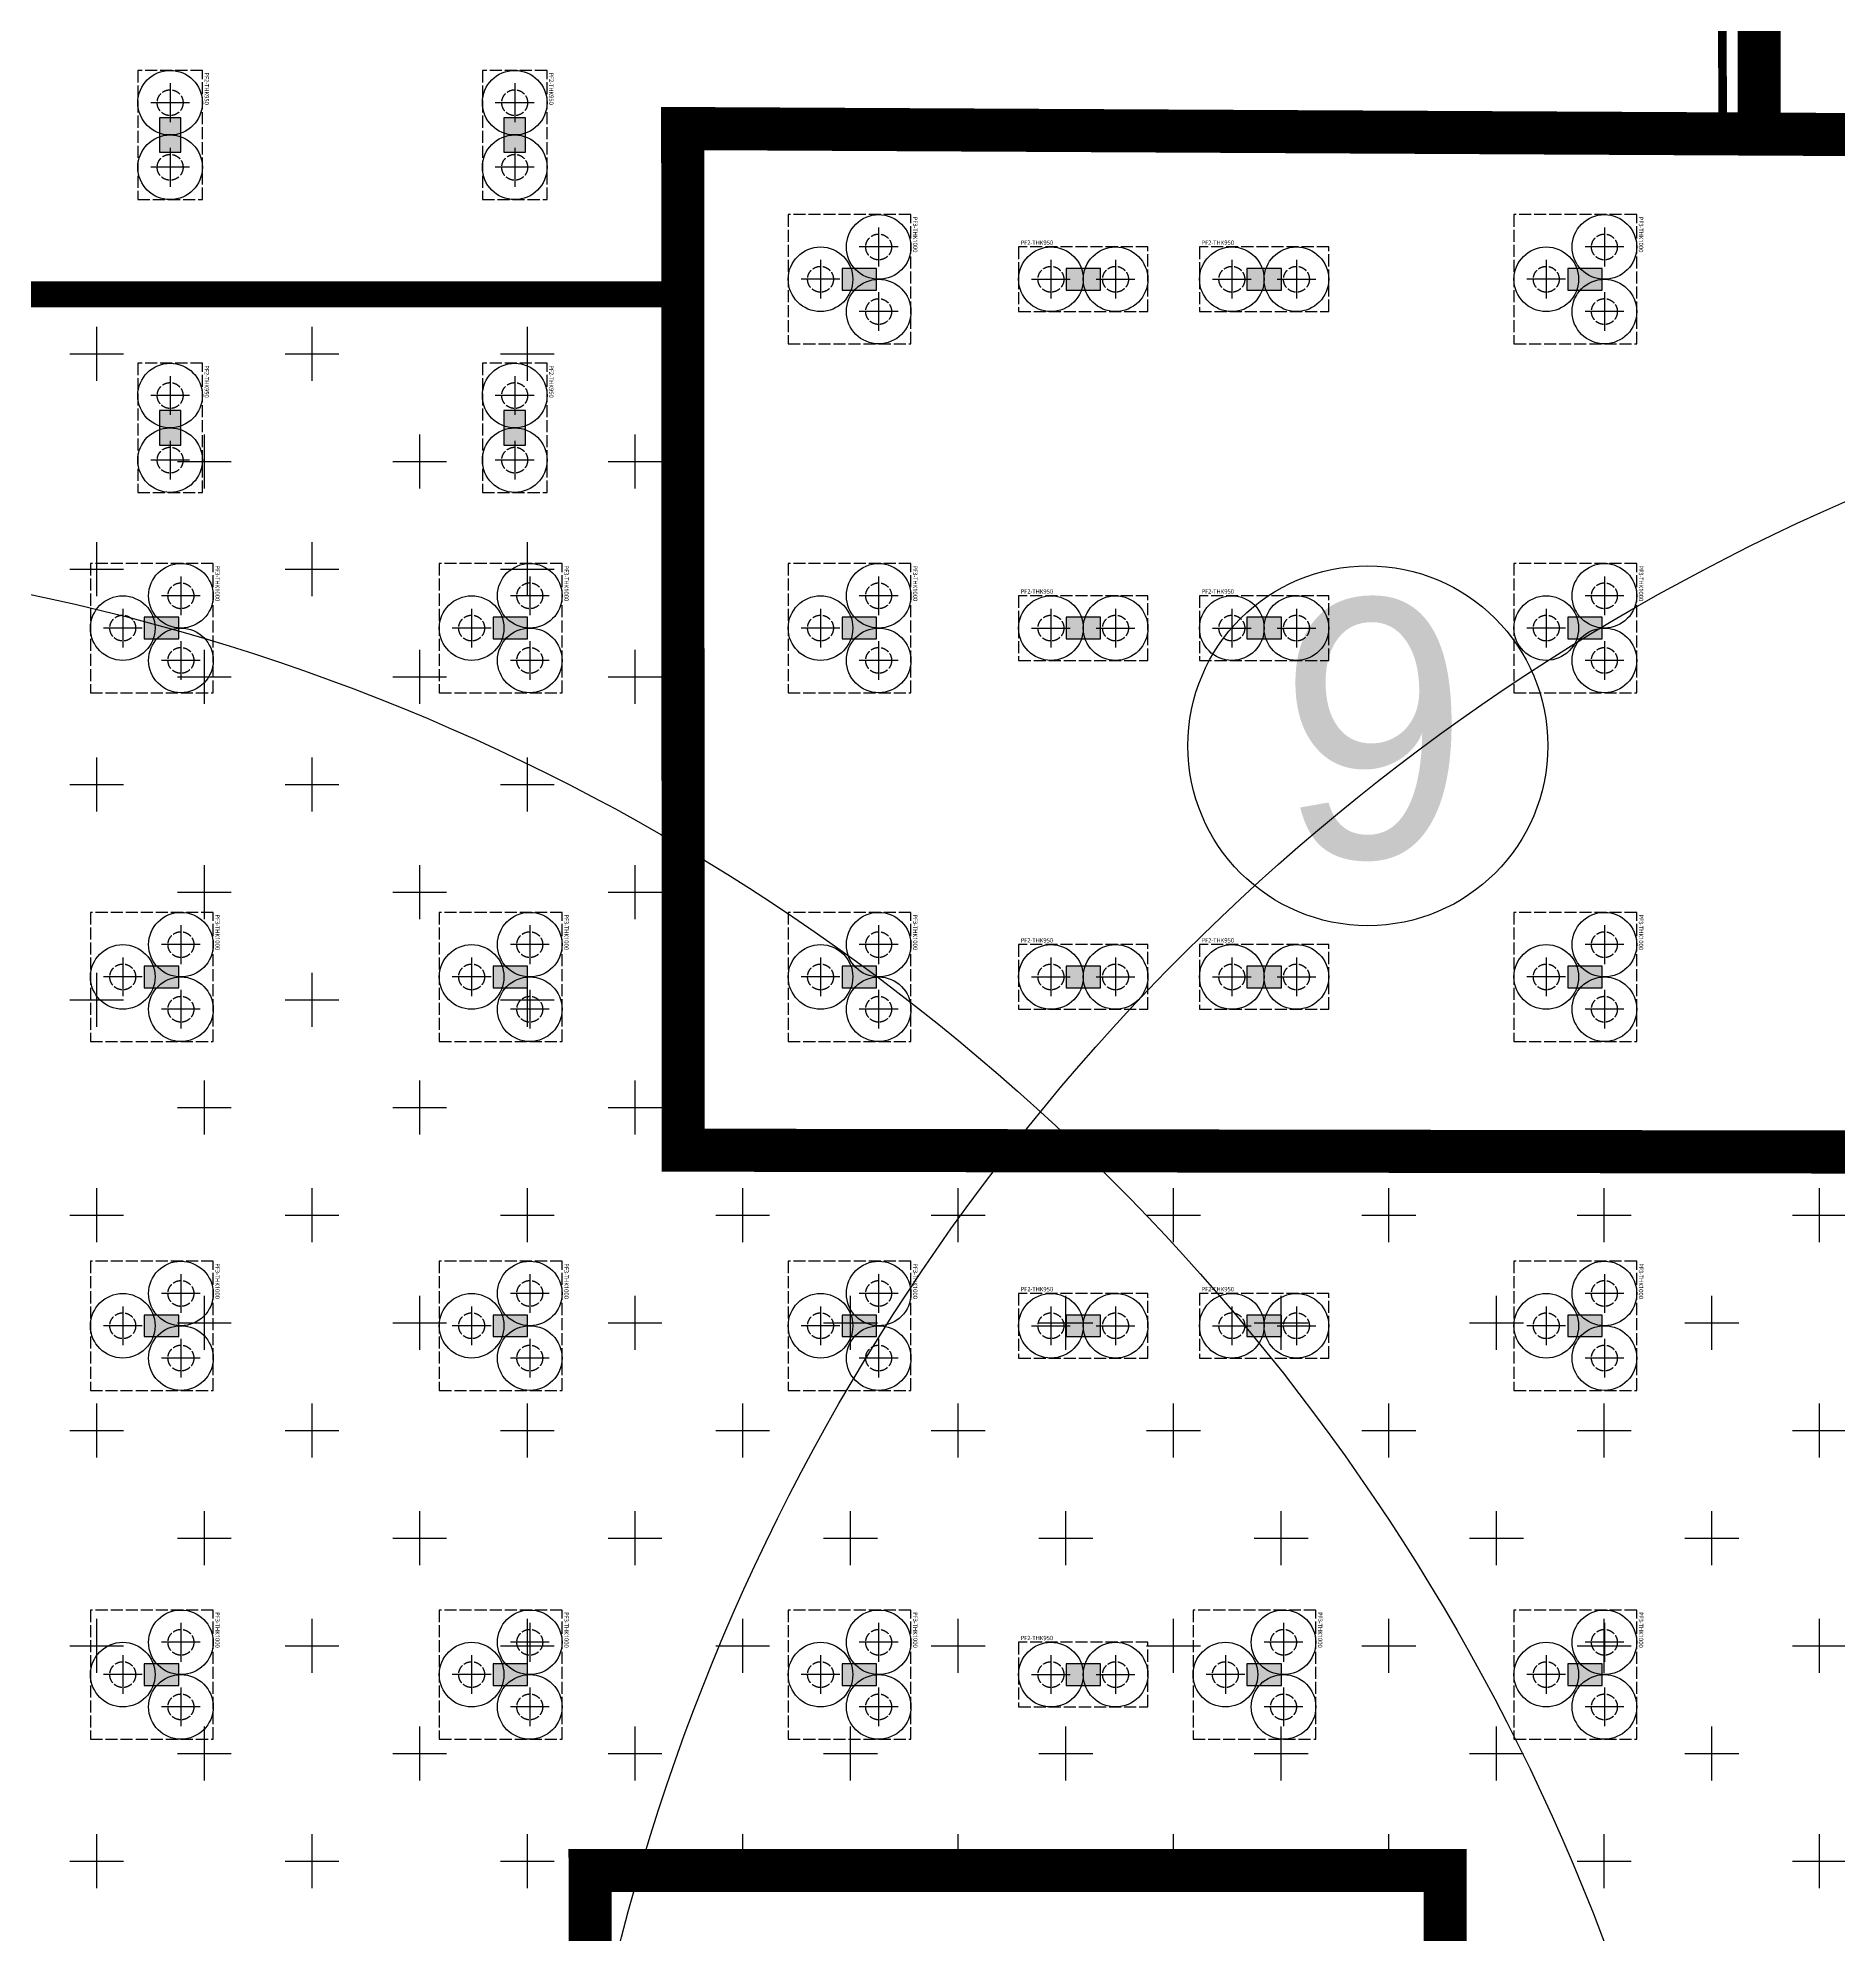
# Model space of a CAD drawing. Header units: millimetres. Extents: x 327808 to 2562540, y -728300 to 402793.
# Drawn here: x 972644 to 1014439, y -109626 to -65597 of the extents above; entities that cross this region are included whole.
import ezdxf
from ezdxf.enums import TextEntityAlignment as Align

# ---------------------------------------------------------------- set-up
doc = ezdxf.new("R2010")
doc.units = ezdxf.units.MM
doc.header["$LTSCALE"] = 140
doc.linetypes.add('CONTINOUS', pattern=[0])
doc.linetypes.add('HID', pattern=[2.5, 2, -0.5])
for name, color, linetype in [('252', 252, 'Continuous'), ('MAT', 7, 'Continuous'), ('PILE-P', 4, 'HID'), ('WALL', 4, 'Continuous'), ('기초꺽임', 7, 'Continuous'), ('끊어치기라인', 7, 'Continuous')]:
    doc.layers.add(name, color=color, linetype=linetype)
doc.layers.add('DEFPOINT', color=144, linetype='Continuous', plot=False)
doc.styles.add('맑은고딕', font='malgun.ttf')
doc.styles.add('울릉도L', font='')
doc.styles.get('울릉도L').set_extended_font_data('Dotum')

# ---------------------------------------------------------------- blocks, each defined once
blk = doc.blocks.new('A$C762E058C')
at = {"layer": '252'}
h = blk.add_hatch(color=256, dxfattribs=at)
h.dxf.hatch_style = 1
h.paths.add_polyline_path([(6100, -22900), (5300, -22900), (5300, -23400), (6100, -23400)])
h.paths.add_polyline_path([(6100, -31000), (5300, -31000), (5300, -31500), (6100, -31500)])
h.paths.add_polyline_path([(6100, -39100), (5300, -39100), (5300, -39600), (6100, -39600)])
h.paths.add_polyline_path([(6100, -47200), (5300, -47200), (5300, -47700), (6100, -47700)])
h.paths.add_polyline_path([(6100, -55300), (5300, -55300), (5300, -55800), (6100, -55800)])
h.paths.add_polyline_path([(6100, -63400), (5300, -63400), (5300, -63900), (6100, -63900)])
h.paths.add_polyline_path([(50390, -22900), (50390, -23150), (44400, -23150), (44400, -23400), (43600, -23400), (43600, -23150), (40100, -23150), (40100, -23700), (39600, -23700), (39600, -23150), (34900, -23150), (34900, -23700), (34400, -23700), (34400, -23150), (26900, -23150), (26900, -23700), (26400, -23700), (26400, -22900)])
h.paths.add_polyline_path([(51300, -22900), (51300, -23150), (51800, -23150), (51800, -23700), (52300, -23700), (52300, -22900)])
h.paths.add_polyline_path([(40100, -28300), (40100, -27500), (39600, -27500), (39600, -28300)])
h.paths.add_polyline_path([(13600, -23700), (13600, -22900), (13100, -22900), (13100, -23700)])
h.paths.add_polyline_path([(13600, -28300), (13600, -27500), (13100, -27500), (13100, -28300)])
h.paths.add_polyline_path([(26900, -28300), (26900, -27500), (26400, -27500), (26400, -28300)])
h.paths.add_polyline_path([(18900, -23700), (18900, -22900), (18400, -22900), (18400, -23700)])
h.paths.add_polyline_path([(52300, -28300), (52300, -27500), (51800, -27500), (51800, -28300)])
h.paths.add_polyline_path([(44300, -28300), (44300, -27500), (43800, -27500), (43800, -28300)])
h.paths.add_polyline_path([(34900, -28300), (34900, -27500), (34400, -27500), (34400, -28300)])
h.paths.add_polyline_path([(18900, -28300), (18900, -27500), (18400, -27500), (18400, -28300)])
h.paths.add_polyline_path([(35050, -47200), (34250, -47200), (34250, -47700), (35050, -47700)])
h.paths.add_polyline_path([(40250, -47200), (39450, -47200), (39450, -47700), (40250, -47700)])
h.paths.add_polyline_path([(34900, -39750), (34900, -38950), (34400, -38950), (34400, -39750)])
h.paths.add_polyline_path([(40250, -39100), (39450, -39100), (39450, -39600), (40250, -39600)])
h.paths.add_polyline_path([(40100, -35100), (40100, -34300), (39600, -34300), (39600, -35100)])
h.paths.add_polyline_path([(44450, -39100), (43650, -39100), (43650, -39600), (44450, -39600)])
h.paths.add_polyline_path([(44300, -35100), (44300, -34300), (43800, -34300), (43800, -35100)])
h.paths.add_polyline_path([(34900, -35100), (34900, -34300), (34400, -34300), (34400, -35100)])
h.paths.add_polyline_path([(44450, -47200), (43650, -47200), (43650, -47700), (44450, -47700)])
h.paths.add_polyline_path([(44450, -63400), (43650, -63400), (43650, -63900), (44450, -63900)])
h.paths.add_polyline_path([(44450, -55300), (43650, -55300), (43650, -55800), (44450, -55800)])
h.paths.add_polyline_path([(52250, -63400), (51450, -63400), (51450, -63900), (52250, -63900)])
h.paths.add_polyline_path([(60350, -55300), (59550, -55300), (59550, -55800), (60350, -55800)])
h.paths.add_polyline_path([(52250, -55300), (51450, -55300), (51450, -55800), (52250, -55800)])
h.paths.add_polyline_path([(60350, -63400), (59550, -63400), (59550, -63900), (60350, -63900)])
h.paths.add_polyline_path([(52300, -35100), (52300, -34300), (51800, -34300), (51800, -35100)])
h.paths.add_polyline_path([(60300, -35100), (60300, -34300), (59800, -34300), (59800, -35100)])
h.paths.add_polyline_path([(60350, -39100), (59550, -39100), (59550, -39600), (60350, -39600)])
h.paths.add_polyline_path([(52250, -39100), (51450, -39100), (51450, -39600), (52250, -39600)])
h.paths.add_polyline_path([(60350, -47200), (59550, -47200), (59550, -47700), (60350, -47700)])
h.paths.add_polyline_path([(52250, -47200), (51450, -47200), (51450, -47700), (52250, -47700)])
h.paths.add_polyline_path([(60300, -23700), (60300, -22900), (59800, -22900), (59800, -23700)])
h.paths.add_polyline_path([(60300, -28300), (60300, -27500), (59800, -27500), (59800, -28300)])
h = blk.add_hatch(color=256, dxfattribs=at)
h.dxf.hatch_style = 1
h.paths.add_polyline_path([(93400, -71500), (92600, -71500), (92600, -72000), (93400, -72000)])
h.paths.add_polyline_path([(85300, -71500), (84500, -71500), (84500, -72000), (85300, -72000)])
h.paths.add_polyline_path([(93400, -63400), (92600, -63400), (92600, -63900), (93400, -63900)])
h.paths.add_polyline_path([(85300, -63400), (84500, -63400), (84500, -63900), (85300, -63900)])
h.paths.add_polyline_path([(93400, -55300), (92600, -55300), (92600, -55800), (93400, -55800)])
h.paths.add_polyline_path([(85300, -55300), (84500, -55300), (84500, -55800), (85300, -55800)])
h.paths.add_polyline_path([(93400, -47200), (92600, -47200), (92600, -47700), (93400, -47700)])
h.paths.add_polyline_path([(85300, -47200), (84500, -47200), (84500, -47700), (85300, -47700)])
h.paths.add_polyline_path([(93400, -39100), (92600, -39100), (92600, -39600), (93400, -39600)])
h.paths.add_polyline_path([(85300, -39100), (84500, -39100), (84500, -39600), (85300, -39600)])
h.paths.add_polyline_path([(73650, -71500), (72850, -71500), (72850, -72000), (73650, -72000)])
h.paths.add_polyline_path([(77850, -71500), (77050, -71500), (77050, -72000), (77850, -72000)])
h.paths.add_polyline_path([(68450, -71500), (67650, -71500), (67650, -72000), (68450, -72000)])
h.paths.add_polyline_path([(73650, -63400), (72850, -63400), (72850, -63900), (73650, -63900)])
h.paths.add_polyline_path([(77850, -63400), (77050, -63400), (77050, -63900), (77850, -63900)])
h.paths.add_polyline_path([(68450, -63400), (67650, -63400), (67650, -63900), (68450, -63900)])
h.paths.add_polyline_path([(73650, -55300), (72850, -55300), (72850, -55800), (73650, -55800)])
h.paths.add_polyline_path([(77850, -55300), (77050, -55300), (77050, -55800), (77850, -55800)])
h.paths.add_polyline_path([(68450, -55300), (67650, -55300), (67650, -55800), (68450, -55800)])
h.paths.add_polyline_path([(73650, -47200), (72850, -47200), (72850, -47700), (73650, -47700)])
h.paths.add_polyline_path([(77850, -47200), (77050, -47200), (77050, -47700), (77850, -47700)])
h.paths.add_polyline_path([(68450, -47200), (67650, -47200), (67650, -47700), (68450, -47700)])
h.paths.add_polyline_path([(73650, -39100), (72850, -39100), (72850, -39600), (73650, -39600)])
h.paths.add_polyline_path([(77850, -39100), (77050, -39100), (77050, -39600), (77850, -39600)])
h.paths.add_polyline_path([(68450, -39100), (67650, -39100), (67650, -39600), (68450, -39600)])
h.paths.add_polyline_path([(73650, -22900), (72850, -22900), (72850, -23400), (73650, -23400)])
h.paths.add_polyline_path([(73650, -31000), (72850, -31000), (72850, -31500), (73650, -31500)])
h.paths.add_polyline_path([(101500, -63400), (100700, -63400), (100700, -63900), (101500, -63900)])
h.paths.add_polyline_path([(101500, -41540), (100700, -41540), (100700, -42040), (101500, -42040)])
h.paths.add_polyline_path([(101500, -35500), (100700, -35500), (100700, -36000), (101500, -36000)])
h.paths.add_polyline_path([(101500, -29350), (100700, -29350), (100700, -29850), (101500, -29850)])
h.paths.add_polyline_path([(101500, -22900), (100700, -22900), (100700, -23400), (101500, -23400)])
h.paths.add_polyline_path([(68450, -22900), (67650, -22900), (67650, -23400), (68450, -23400)])
h.paths.add_polyline_path([(77850, -22900), (77050, -22900), (77050, -23400), (77850, -23400)])
h.paths.add_polyline_path([(85300, -22900), (84500, -22900), (84500, -23400), (85300, -23400)])
h.paths.add_polyline_path([(93400, -31000), (92600, -31000), (92600, -31500), (93400, -31500)])
h.paths.add_polyline_path([(77850, -31000), (77050, -31000), (77050, -31500), (77850, -31500)])
h.paths.add_polyline_path([(85300, -31000), (84500, -31000), (84500, -31500), (85300, -31500)])
h.paths.add_polyline_path([(93400, -22900), (92600, -22900), (92600, -23400), (93400, -23400)])
h.paths.add_polyline_path([(68450, -31000), (67650, -31000), (67650, -31500), (68450, -31500)])
h.paths.add_polyline_path([(101500, -47580), (100700, -47580), (100700, -48080), (101500, -48080)])
h.paths.add_polyline_path([(101500, -55300), (100700, -55300), (100700, -55800), (101500, -55800)])
h.paths.add_polyline_path([(101700, -72000), (101700, -71200), (101200, -71200), (101200, -72000)])
h.paths.add_polyline_path([(125700, -72000), (125700, -71200), (125200, -71200), (125200, -72000)])
h.paths.add_polyline_path([(117700, -72000), (117700, -71200), (117200, -71200), (117200, -72000)])
h.paths.add_polyline_path([(109700, -72000), (109700, -71200), (109200, -71200), (109200, -72000)])
h.paths.add_polyline_path([(136755, -71500), (135955, -71500), (135955, -72000), (136755, -72000)])
h.paths.add_polyline_path([(144555, -71500), (143755, -71500), (143755, -72000), (144555, -72000)])
h.paths.add_polyline_path([(133700, -72000), (133700, -71200), (133200, -71200), (133200, -72000)])
blk = doc.blocks.new('PILE-P')
at = {"layer": 'DEFPOINT'}
blk.add_circle((0, 0), 750, dxfattribs=at)
at = {"layer": 'PILE-P', "color": 4, "linetype": 'CONTINOUS'}
for p, q in [((0, -450), (0, 450)), ((-450, 0), (450, 0))]:
    blk.add_line(p, q, dxfattribs=at)
at = {"layer": 'PILE-P', "linetype": 'HID', "ltscale": 0.7}
blk.add_circle((0, 0), 300, dxfattribs=at)
blk = doc.blocks.new('PF3')
at = {"layer": 'MAT', "linetype": 'HID'}
blk.add_lwpolyline([(-1500, -1650), (1500, -1650), (1500, 1200), (-1500, 1200)], close=True, dxfattribs=at)
at = {"layer": 'PILE-P', "rotation": 270}
for p in [(-750, 450), (750, 450), (0, -900)]:
    blk.add_blockref('PILE-P', p, dxfattribs=at)
at = {"layer": 'DEFPOINT', "color": 1, "style": '맑은고딕'}
blk.add_text('PF3-THK1000', height=100, dxfattribs=at).set_placement((-1450, 1300), align=Align.MIDDLE_LEFT)
blk = doc.blocks.new('PF2')
at = {"layer": 'MAT', "linetype": 'HID'}
blk.add_lwpolyline([(-1500, -750), (1500, -750), (1500, 750), (-1500, 750)], close=True, dxfattribs=at)
at = {"layer": 'PILE-P', "rotation": 270}
for p in [(-750, 0), (750, 0)]:
    blk.add_blockref('PILE-P', p, dxfattribs=at)
at = {"layer": 'DEFPOINT', "color": 1, "style": '맑은고딕'}
blk.add_text('PF2-THK950', height=100, dxfattribs=at).set_placement((-1450, 850), align=Align.MIDDLE_LEFT)

msp = doc.modelspace()

# ---------------------------------------------------------------- hatches: boundary and pattern name
at = {"layer": '기초꺽임'}
h = msp.add_hatch(dxfattribs=at)
h.set_pattern_fill('CROSS', color=6, scale=10000)
h.set_pattern_definition([(0, (70880.7, -460434.6), (2500, 2500), [1250, -3750]), (90, (71505.7, -461059.6), (-2500, 2500), [1250, -3750])])
h.paths.add_polyline_path([(985461.5, -108327.2), (1005312.2, -108327.2), (1005313.9, -131505.2), (1037254.7, -131502.9), (1037712.2, -107735.2), (1020512.6, -107646.7), (1020512.2, -91630.2), (987625, -91648), (987426.2, -71705.2), (971521.4, -71550.8), (971386.9, -107841.7), (923137.2, -107857.2), (923137.2, -117355.2), (946812.2, -117355.2), (946812.2, -131611.5), (985461.4, -131505.2)])

# ---------------------------------------------------------------- linework, layer by layer
at = {"color": 130, "linetype": 'ByBlock', "const_width": 200}
msp.add_lwpolyline([(965138.7, -12890.2), (982588.8, -12890.2), (982588.8, -23920.2), (978428.8, -23920.2), (978428.8, -33900.2), (995788.8, -33900.2), (995788.8, -38570.2), (1011578.8, -38570.2), (1011763.7, -67700.8), (987427.7, -67700.8), (987427.7, -71550.8), (965138.7, -71550.8), (965138.7, -12675.1)], dxfattribs=at)
at = {"layer": 'WALL'}
for p, q in [((975963.7, -67450.8), (975463.7, -67450.8)), ((975463.7, -67450.8), (975463.7, -68250.8)), ((975963.7, -68250.8), (975963.7, -67450.8)), ((983963.7, -67450.8), (983463.7, -67450.8)), ((983463.7, -67450.8), (983463.7, -68250.8)), ((983963.7, -68250.8), (983963.7, -67450.8)), ((975463.7, -68250.8), (975963.7, -68250.8)), ((983463.7, -68250.8), (983963.7, -68250.8)), ((991313.7, -70950.8), (991313.7, -71450.8)), ((992113.7, -70950.8), (991313.7, -70950.8)), ((992113.7, -71450.8), (992113.7, -70950.8)), ((996513.7, -70950.8), (996513.7, -71450.8)), ((997313.7, -70950.8), (996513.7, -70950.8)), ((997313.7, -71450.8), (997313.7, -70950.8)), ((1000713.7, -70950.8), (1000713.7, -71450.8)), ((1001513.7, -70950.8), (1000713.7, -70950.8)), ((1001513.7, -71450.8), (1001513.7, -70950.8)), ((1008163.7, -70950.8), (1008163.7, -71450.8)), ((1008963.7, -70950.8), (1008163.7, -70950.8)), ((1008963.7, -71450.8), (1008963.7, -70950.8)), ((991313.7, -71450.8), (992113.7, -71450.8)), ((996513.7, -71450.8), (997313.7, -71450.8)), ((1000713.7, -71450.8), (1001513.7, -71450.8)), ((1008163.7, -71450.8), (1008963.7, -71450.8)), ((975963.7, -74250.8), (975463.7, -74250.8)), ((975463.7, -74250.8), (975463.7, -75050.8)), ((975963.7, -75050.8), (975963.7, -74250.8)), ((983963.7, -74250.8), (983463.7, -74250.8)), ((983463.7, -74250.8), (983463.7, -75050.8)), ((983963.7, -75050.8), (983963.7, -74250.8)), ((975463.7, -75050.8), (975963.7, -75050.8)), ((983463.7, -75050.8), (983963.7, -75050.8)), ((975113.7, -79050.8), (975113.7, -79550.8)), ((975913.7, -79050.8), (975113.7, -79050.8)), ((975913.7, -79550.8), (975913.7, -79050.8)), ((983213.7, -79050.8), (983213.7, -79550.8)), ((984013.7, -79050.8), (983213.7, -79050.8)), ((984013.7, -79550.8), (984013.7, -79050.8)), ((991313.7, -79050.8), (991313.7, -79550.8)), ((992113.7, -79050.8), (991313.7, -79050.8)), ((992113.7, -79550.8), (992113.7, -79050.8)), ((996513.7, -79050.8), (996513.7, -79550.8)), ((997313.7, -79050.8), (996513.7, -79050.8)), ((997313.7, -79550.8), (997313.7, -79050.8)), ((1000713.7, -79050.8), (1000713.7, -79550.8)), ((1001513.7, -79050.8), (1000713.7, -79050.8)), ((1001513.7, -79550.8), (1001513.7, -79050.8)), ((1008163.7, -79050.8), (1008163.7, -79550.8)), ((1008963.7, -79050.8), (1008163.7, -79050.8)), ((1008963.7, -79550.8), (1008963.7, -79050.8)), ((975113.7, -79550.8), (975913.7, -79550.8)), ((983213.7, -79550.8), (984013.7, -79550.8)), ((991313.7, -79550.8), (992113.7, -79550.8)), ((996513.7, -79550.8), (997313.7, -79550.8)), ((1000713.7, -79550.8), (1001513.7, -79550.8)), ((1008163.7, -79550.8), (1008963.7, -79550.8)), ((975113.7, -87150.8), (975113.7, -87650.8)), ((975913.7, -87150.8), (975113.7, -87150.8)), ((975913.7, -87650.8), (975913.7, -87150.8)), ((983213.7, -87150.8), (983213.7, -87650.8)), ((984013.7, -87150.8), (983213.7, -87150.8)), ((984013.7, -87650.8), (984013.7, -87150.8)), ((991313.7, -87150.8), (991313.7, -87650.8)), ((992113.7, -87150.8), (991313.7, -87150.8)), ((992113.7, -87650.8), (992113.7, -87150.8)), ((996513.7, -87150.8), (996513.7, -87650.8)), ((997313.7, -87150.8), (996513.7, -87150.8)), ((997313.7, -87650.8), (997313.7, -87150.8)), ((1000713.7, -87150.8), (1000713.7, -87650.8)), ((1001513.7, -87150.8), (1000713.7, -87150.8)), ((1001513.7, -87650.8), (1001513.7, -87150.8)), ((1008163.7, -87150.8), (1008163.7, -87650.8)), ((1008963.7, -87150.8), (1008163.7, -87150.8)), ((1008963.7, -87650.8), (1008963.7, -87150.8)), ((975113.7, -87650.8), (975913.7, -87650.8)), ((983213.7, -87650.8), (984013.7, -87650.8)), ((991313.7, -87650.8), (992113.7, -87650.8)), ((996513.7, -87650.8), (997313.7, -87650.8)), ((1000713.7, -87650.8), (1001513.7, -87650.8)), ((1008163.7, -87650.8), (1008963.7, -87650.8)), ((975113.7, -95250.8), (975113.7, -95750.8)), ((975913.7, -95250.8), (975113.7, -95250.8)), ((975913.7, -95750.8), (975913.7, -95250.8)), ((983213.7, -95250.8), (983213.7, -95750.8)), ((984013.7, -95250.8), (983213.7, -95250.8)), ((984013.7, -95750.8), (984013.7, -95250.8)), ((991313.7, -95250.8), (991313.7, -95750.8)), ((992113.7, -95250.8), (991313.7, -95250.8)), ((992113.7, -95750.8), (992113.7, -95250.8)), ((996513.7, -95250.8), (996513.7, -95750.8)), ((997313.7, -95250.8), (996513.7, -95250.8)), ((997313.7, -95750.8), (997313.7, -95250.8)), ((1000713.7, -95250.8), (1000713.7, -95750.8)), ((1001513.7, -95250.8), (1000713.7, -95250.8)), ((1001513.7, -95750.8), (1001513.7, -95250.8)), ((1008163.7, -95250.8), (1008163.7, -95750.8)), ((1008963.7, -95250.8), (1008163.7, -95250.8)), ((1008963.7, -95750.8), (1008963.7, -95250.8)), ((975113.7, -95750.8), (975913.7, -95750.8)), ((983213.7, -95750.8), (984013.7, -95750.8)), ((991313.7, -95750.8), (992113.7, -95750.8)), ((996513.7, -95750.8), (997313.7, -95750.8)), ((1000713.7, -95750.8), (1001513.7, -95750.8)), ((1008163.7, -95750.8), (1008963.7, -95750.8)), ((975113.7, -103350.8), (975113.7, -103850.8)), ((975913.7, -103350.8), (975113.7, -103350.8)), ((975913.7, -103850.8), (975913.7, -103350.8)), ((983213.7, -103350.8), (983213.7, -103850.8)), ((984013.7, -103350.8), (983213.7, -103350.8)), ((984013.7, -103850.8), (984013.7, -103350.8)), ((991313.7, -103350.8), (991313.7, -103850.8)), ((992113.7, -103350.8), (991313.7, -103350.8)), ((992113.7, -103850.8), (992113.7, -103350.8)), ((996513.7, -103350.8), (996513.7, -103850.8)), ((997313.7, -103350.8), (996513.7, -103350.8)), ((997313.7, -103850.8), (997313.7, -103350.8)), ((1000713.7, -103350.8), (1000713.7, -103850.8)), ((1001513.7, -103350.8), (1000713.7, -103350.8)), ((1001513.7, -103850.8), (1001513.7, -103350.8)), ((1008163.7, -103350.8), (1008163.7, -103850.8)), ((1008963.7, -103350.8), (1008163.7, -103350.8)), ((1008963.7, -103850.8), (1008963.7, -103350.8)), ((975113.7, -103850.8), (975913.7, -103850.8)), ((983213.7, -103850.8), (984013.7, -103850.8)), ((991313.7, -103850.8), (992113.7, -103850.8)), ((996513.7, -103850.8), (997313.7, -103850.8)), ((1000713.7, -103850.8), (1001513.7, -103850.8)), ((1008163.7, -103850.8), (1008963.7, -103850.8))]:
    msp.add_line(p, q, dxfattribs=at)
at = {"layer": '기초꺽임', "color": 1}
for points, const_width in [([(965138.7, -47930.1), (965138.7, -71550.8), (987427.7, -71550.8), (987427.7, -67700.8), (1011763.7, -67700.8), (1011763.7, -47930.1)], 30), ([(1012606.8, -67829.5), (1020718.1, -67871.2), (1020513.7, -107580.8), (1069018.7, -107580.8), (1068881.2, -90810.8), (1067994.4, -85983), (1066502.8, -81799.8), (1063324.1, -76344.4), (1061407.1, -74012.9), (1057648.4, -70441.8), (1052599.4, -65895.7), (1034423.3, -49050.8), (1020513.7, -49050.8), (1012588.7, -49050.8), (1012606.8, -67829.5)], 1000)]:
    msp.add_lwpolyline(points, dxfattribs=dict(at, const_width=const_width))
at = {"layer": '기초꺽임', "color": 5, "const_width": 1000}
msp.add_lwpolyline([(1020596.6, -91475.8), (987626.5, -91423.8), (987613.7, -67700.8), (1020513.7, -67870.2), (1020596.6, -91475.8)], dxfattribs=at)
at = {"layer": '기초꺽임', "color": 165, "true_color": 0x5e67af, "const_width": 1000}
msp.add_lwpolyline([(1005313.7, -131350.8), (1005313.7, -108150.8), (985463, -108150.8), (985488.7, -131350.8), (977383.7, -131464), (977383.7, -171304.2), (1013163.7, -171304.2), (1013163.7, -131350.8), (1005313.7, -131350.8)], dxfattribs=at)
at = {"layer": '기초꺽임', "color": 240, "true_color": 0xed1f24}
msp.add_circle((1034617.9, -122196.9), 50000, dxfattribs=at)
at = {"layer": '기초꺽임', "color": 241, "true_color": 0xf7abae}
msp.add_circle((962217.9, -127466.3), 50000, dxfattribs=at)
at = {"layer": '기초꺽임', "color": 0, "linetype": 'ByBlock'}
msp.add_circle((1003522, -82033.2), 4178.7, dxfattribs=at)
at = {"layer": '끊어치기라인', "color": 6, "linetype": 'ByBlock', "const_width": 600}
msp.add_lwpolyline([(916961.2, -107680.6), (971388.4, -107875.8), (971388.4, -85250.8), (971388.4, -85250.8), (971521.4, -71550.8), (987657.8, -71550.8), (987657.8, -91475.8), (1020513.7, -91475.8), (1020513.7, -107580.8), (1037713.7, -107580.8), (1037713.7, -131348.4), (1005313.7, -131350.8), (1005313.7, -108150.8), (985463, -108172.8), (985488.7, -131350.8), (946813.7, -131350.8), (946813.7, -117200.8), (916580.4, -117200.8)], dxfattribs=at)

# ---------------------------------------------------------------- block references
at = {"layer": '252'}
msp.add_blockref('A$C762E058C', (923663.7, -39950.8), dxfattribs=at)
at = {"layer": 'PILE-P', "rotation": 270}
for name, p in [('PF2', (975713.7, -67850.8)), ('PF2', (983713.7, -67850.8)), ('PF3', (991713.7, -71200.8)), ('PF3', (1008563.7, -71200.8)), ('PF2', (975713.7, -74650.8)), ('PF2', (983713.7, -74650.8)), ('PF3', (975513.7, -79300.8)), ('PF3', (983613.7, -79300.8)), ('PF3', (991713.7, -79300.8)), ('PF3', (1008563.7, -79300.8)), ('PF3', (975513.7, -87400.8)), ('PF3', (983613.7, -87400.8)), ('PF3', (991713.7, -87400.8)), ('PF3', (1008563.7, -87400.8)), ('PF3', (975513.7, -95500.8)), ('PF3', (983613.7, -95500.8)), ('PF3', (991713.7, -95500.8)), ('PF3', (1008563.7, -95500.8)), ('PF3', (975513.7, -103600.8)), ('PF3', (983613.7, -103600.8)), ('PF3', (991713.7, -103600.8)), ('PF3', (1001113.7, -103600.8)), ('PF3', (1008563.7, -103600.8))]:
    msp.add_blockref(name, p, dxfattribs=at)
at = {"layer": 'PILE-P'}
for p in [(996913.7, -71200.8), (1001113.7, -71200.8), (996913.7, -79300.8), (1001113.7, -79300.8), (996913.7, -87400.8), (1001113.7, -87400.8), (996913.7, -95500.8), (1001113.7, -95500.8), (996913.7, -103600.8)]:
    msp.add_blockref('PF2', p, dxfattribs=at)

# ---------------------------------------------------------------- texts
at = {"color": 0, "style": '울릉도L'}
msp.add_text('9', height=6000, dxfattribs=at).set_placement((1001472.1, -84632))

doc.saveas('drawing.dxf')
